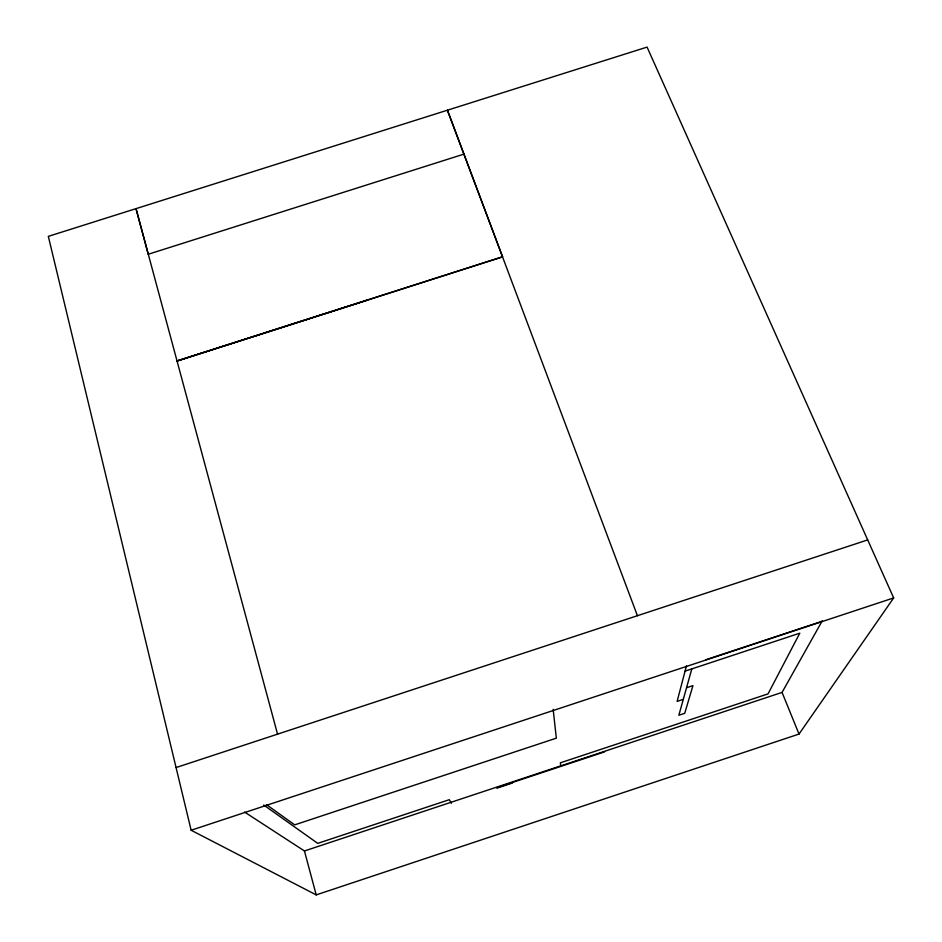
<?xml version="1.0" encoding="UTF-8"?>
<svg xmlns="http://www.w3.org/2000/svg" width="942" height="942" viewBox="0 0 942 942"><rect width="100%" height="100%" fill="white"/><g stroke="black" fill="none" stroke-linecap="round" stroke-linejoin="round"><path stroke-width="1.41" d="M637.428 615.703L447.462 110.391M686.459 665.853L677.11 701.401L683.291 699.353M691.817 668.902L678.841 715.261L684.74 713.294L692.947 685.611L686.541 687.731M244.531 812.039L304.443 850.967L782.06 692.394L822.354 620.637M799.016 734.065L893.664 597.923L647.072 47.1L48.325 236.36L191.144 830.243L316.218 894.888L799.016 734.065L782.06 692.394M685.069 671.128L799.793 633.177L768.048 693.877L560.384 762.808L560.702 765.881M496.587 787.724L604.576 751.869M497.129 788.101L512.354 783.038M176.072 767.553L867.7 539.907M705.782 659.765L821.954 621.355M191.144 830.243L893.664 597.923M176.978 360.892L502.557 256.742L447.438 110.202M502.581 256.907L177.061 361.033L366.532 300.427M463.982 154.111L148.259 254.258L136.013 208.641L277.549 734.159M263.76 805.045L317.737 843.361L449.31 799.687L451.43 803.267M266.468 804.645L294.681 824.862L556.333 738.163L553.154 709.302M304.443 850.967L316.218 894.888"/></g></svg>
